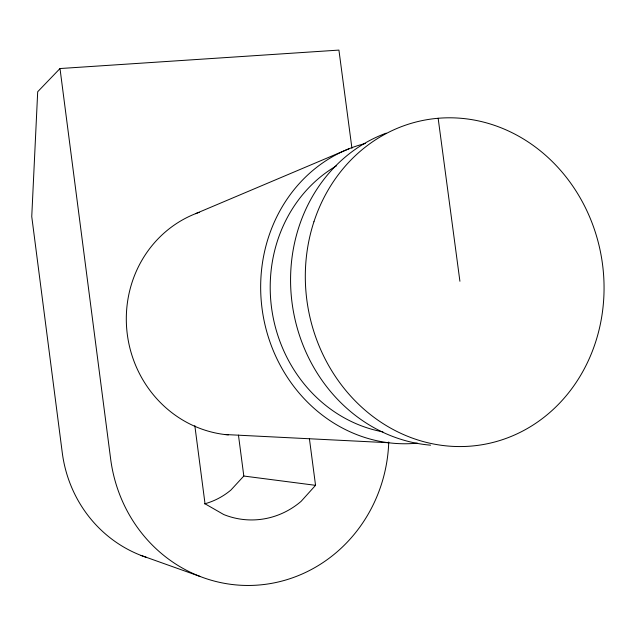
<?xml version="1.0" encoding="UTF-8"?>
<svg xmlns="http://www.w3.org/2000/svg" width="635" height="635" viewBox="0 0 635 635"><rect width="100%" height="100%" fill="white"/><g stroke="black" fill="none" stroke-linecap="round" stroke-linejoin="round"><path stroke-width="0.95" d="M309.372 438.428L315.547 485.331L301.101 501.356A82.669 78.232 -86.3 0 1 223.718 514.533L205.034 503.801L194.826 425.625M238.45 435.102L243.816 476.036L230.91 490.053A72.406 69.477 -83.7 0 1 204.589 503.857M351.941 148.304L338.923 50.094L60 68.54L37.695 91.742L31.75 216.567L62.262 452.676A129.254 124.055 -83.6 0 0 146.407 557.363M195.564 213.677L349.488 148.566M224.465 434.491L388.477 442.73M243.816 476.036L315.547 485.331M140.962 555.395L199.977 576.421M438.15 118.261L459.907 281.249M60 68.54L110.641 458.962A147.59 139.708 -86.2 0 0 256.159 585.216A147.59 139.708 -86.2 0 0 388.747 441.984M382.905 431.863A142.629 130.508 80 0 1 272.502 313.928A142.629 130.508 80 0 1 336.621 165.735M228.394 434.904A114.586 109.029 80 0 1 127.325 334.526A114.586 109.029 80 0 1 199.247 212.304M417.346 443.151A152.408 139.462 80 0 1 263.088 315.389A152.408 139.462 80 0 1 365.546 143.446M430.625 445.175A160.742 145.804 80 0 1 292.33 304.832A160.742 145.804 80 0 1 386.231 133.144M313.936 221.742A164.846 148.876 80 0 0 481.735 444.786A164.846 148.876 80 0 0 568.389 179.999A164.846 148.876 80 0 0 313.936 221.742"/></g></svg>
